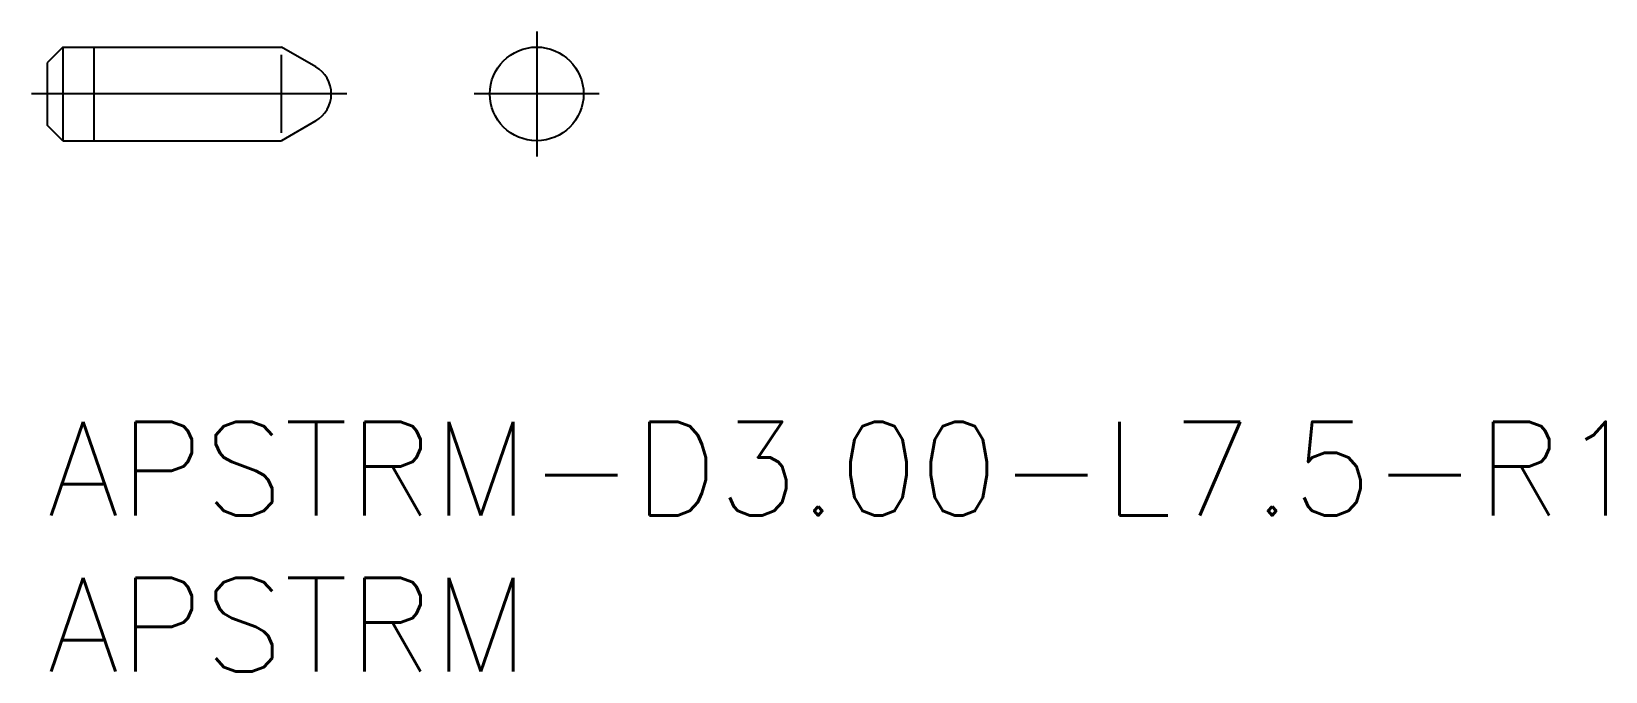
# Model space of a CAD drawing. Extents: x -0.5 to 49.9, y -8.5 to 12.
import ezdxf

# ---------------------------------------------------------------- set-up
doc = ezdxf.new("R2010")
doc.units = 0
doc.header["$LTSCALE"] = 0.5
doc.linetypes.add('CENTER', pattern=[50.8, 31.75, -6.35, 6.35, -6.35])
for name, color, linetype in [('MSM_CENTER', 1, 'CENTER'), ('MSM_CONTINUOUS', 7, 'CONTINUOUS'), ('MSM_NARROW', 5, 'CONTINUOUS'), ('MSM_PART_NUMBER', 7, 'CONTINUOUS')]:
    doc.layers.add(name, color=color, linetype=linetype)
doc.styles.get("Standard").update_dxf_attribs({"font": 'txt.shx', "height": 1, "bigfont": 'bigfont.shx'})

# ---------------------------------------------------------------- blocks, each defined once
blk = doc.blocks.new('*U12')
at = {"layer": 'MSM_PART_NUMBER'}
blk.add_text('APSTRM-D3.00-L7.5-R1', height=3, dxfattribs=at).set_placement((0, -3.5))
blk = doc.blocks.new('*U13')
at = {"layer": 'MSM_PART_NUMBER'}
blk.add_text('APSTRM', height=3, dxfattribs=at).set_placement((0, -8.5))

msp = doc.modelspace()

# ---------------------------------------------------------------- linework, layer by layer
at = {"layer": 'MSM_CENTER'}
for p, q in [((15.673, 12), (15.673, 8)), ((9.598, 10), (-0.5, 10)), ((17.673, 10), (13.673, 10))]:
    msp.add_line(p, q, dxfattribs=at)
at = {"layer": 'MSM_CONTINUOUS'}
for p, q in [((0.5, 11.5), (0, 11)), ((0.5, 11.5), (7.5, 11.5)), ((0.5, 11.5), (0.5, 8.5)), ((8.598, 10.866), (7.5, 11.5)), ((0, 11), (0, 9)), ((8.598, 9.134), (7.5, 8.5)), ((0.5, 8.5), (0, 9)), ((0.5, 8.5), (7.5, 8.5))]:
    msp.add_line(p, q, dxfattribs=at)
msp.add_circle((15.673, 10), 1.5, dxfattribs=at)
msp.add_arc((8.098, 10), 1, 300, 60, dxfattribs=at)
at = {"layer": 'MSM_NARROW'}
for p, q in [((1.5, 11.5), (1.5, 8.5)), ((7.5, 8.75), (7.5, 11.25))]:
    msp.add_line(p, q, dxfattribs=at)

# ---------------------------------------------------------------- block references
at = {"layer": 'MSM_CONTINUOUS'}
for name in ['*U12', '*U13']:
    msp.add_blockref(name, (0, 0), dxfattribs=at)

doc.saveas('drawing.dxf')
